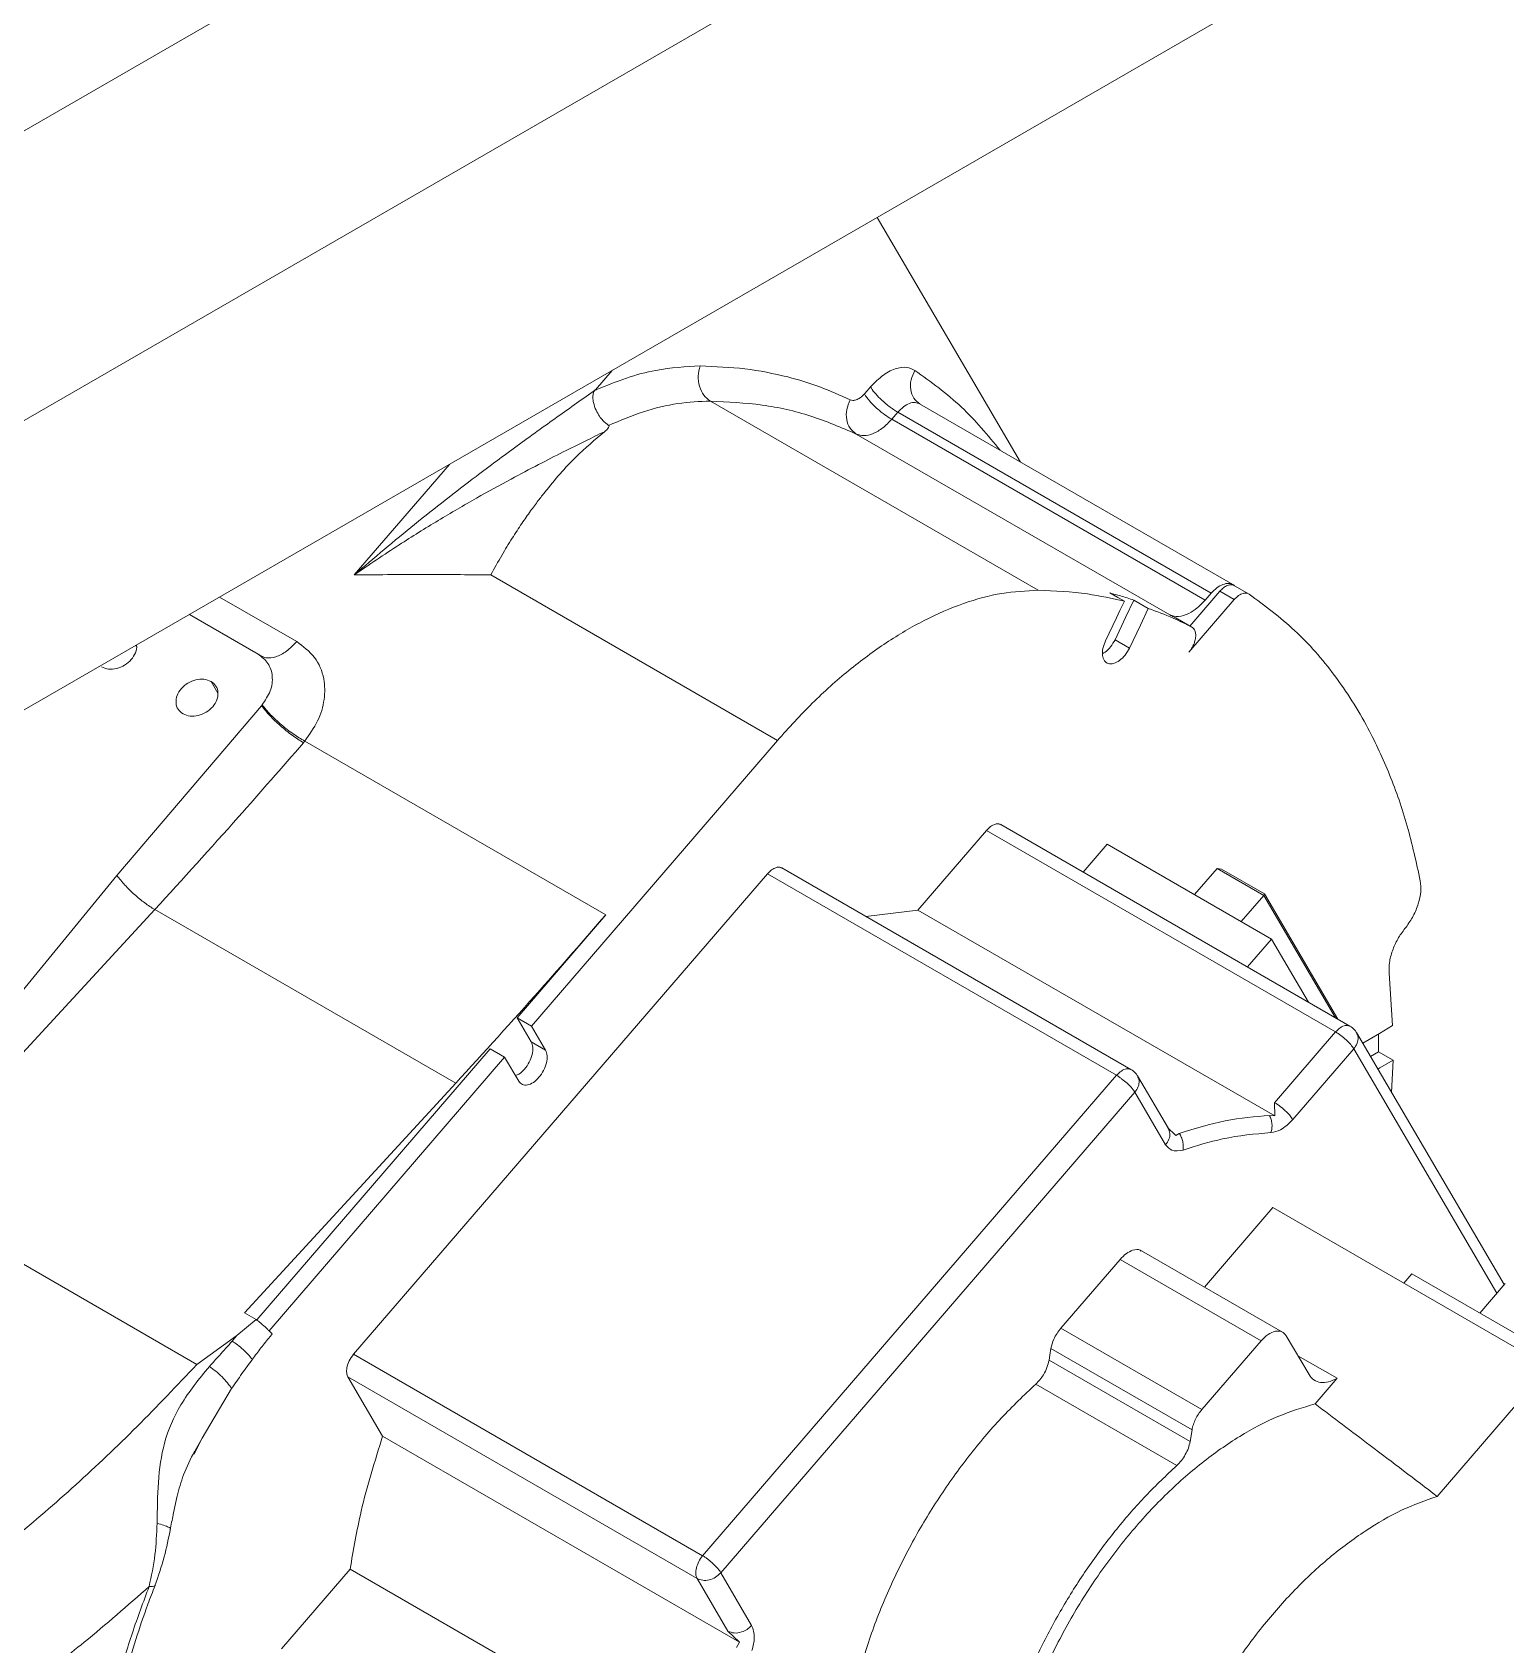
# Model space of a CAD drawing. Header units: millimetres. Extents: x 169 to 14583, y -399 to 10804.
# Drawn here: x 13042.8 to 13209, y 7809.3 to 7991.2 of the extents above; entities that cross this region are included whole.
import ezdxf

# ---------------------------------------------------------------- set-up
doc = ezdxf.new("R2010")
doc.units = ezdxf.units.MM
doc.header["$LTSCALE"] = 35

msp = doc.modelspace()

# ---------------------------------------------------------------- linework, layer by layer
at = {"color": 7, "linetype": 'Continuous', "lineweight": 18}
for p, q in [((13737.38, 8381.604), (12380.16, 7598.098)), ((13767.322, 8366.232), (12380.16, 7565.441)), ((13767.322, 8333.571), (12408.445, 7549.108)), ((13154.279, 7942.736), (13138.115, 7970.338)), ((13108.219, 7953.079), (13106.334, 7950.89)), ((13106.334, 7950.89), (13106.44, 7950.904)), ((13156.268, 7928.265), (13119.287, 7949.614)), ((13139.742, 7947.561), (13140.424, 7948.352)), ((13175.779, 7927.942), (13140.424, 7948.352)), ((13178.236, 7928.906), (13142.88, 7949.316)), ((13135.75, 7945.899), (13171.106, 7925.489)), ((13139.742, 7947.561), (13175.097, 7927.15)), ((13089.851, 7942.475), (13079.1, 7929.995)), ((13126.861, 7911.327), (13094.515, 7930)), ((13173.378, 7924.239), (13176.755, 7928.16)), ((13175.097, 7927.15), (13175.779, 7927.942)), ((13178.382, 7927.221), (13176.755, 7928.16)), ((13178.285, 7928.876), (13178.262, 7928.889)), ((13178.428, 7928.781), (13178.285, 7928.876)), ((13180.055, 7927.842), (13178.428, 7928.781)), ((13072.629, 7922.482), (13063.924, 7927.508)), ((13167.795, 7924.342), (13168.689, 7926.218)), ((13173.261, 7921.277), (13178.382, 7927.221)), ((13060.518, 7925.542), (13068.261, 7921.072)), ((13165.091, 7925.15), (13163.86, 7922.565)), ((13166.564, 7921.757), (13167.795, 7924.342)), ((13173.599, 7924.112), (13171.973, 7925.051)), ((13166.564, 7921.757), (13164.937, 7922.695)), ((13054.489, 7922.061), (13054.544, 7921.969)), ((13062.959, 7917.989), (13063.736, 7916.662)), ((13052.35, 7896.091), (13068.649, 7915.252)), ((13068.649, 7915.252), (13068.725, 7915.342)), ((13073.538, 7911.25), (13107.481, 7891.656)), ((13099.112, 7879.112), (13126.861, 7911.327)), ((13150.432, 7901.179), (13142.698, 7892.201)), ((13150.432, 7901.179), (13189.818, 7878.443)), ((13191.427, 7879.101), (13152.042, 7901.838)), ((13164.065, 7899.623), (13161.346, 7896.466)), ((13164.065, 7899.623), (13182.591, 7888.928)), ((13166.727, 7874.213), (13127.341, 7896.95)), ((13173.908, 7893.941), (13176.442, 7896.882)), ((13176.442, 7896.882), (13181.71, 7893.841)), ((13176.442, 7896.882), (13176.939, 7896.816)), ((13176.939, 7896.816), (13181.783, 7894.019)), ((13037.012, 7877.397), (13052.35, 7896.091)), ((13125.731, 7896.292), (13079.031, 7842.077)), ((13165.117, 7873.555), (13125.731, 7896.292)), ((13179.176, 7890.9), (13181.71, 7893.841)), ((13181.71, 7893.841), (13181.783, 7894.019)), ((13181.71, 7893.841), (13189.787, 7880.048)), ((13181.783, 7894.019), (13190.055, 7879.893)), ((13040.39, 7874.621), (13056.618, 7892.246)), ((13056.618, 7892.246), (13090.559, 7872.652)), ((13107.481, 7891.656), (13097.485, 7880.051)), ((13142.698, 7892.201), (13136.821, 7891.477)), ((13142.698, 7892.201), (13182.949, 7868.965)), ((13197.638, 7890.112), (13197.767, 7890.274)), ((13182.591, 7888.928), (13179.872, 7885.771)), ((13186.773, 7881.788), (13182.591, 7888.928)), ((13196.247, 7879.159), (13195.854, 7885.072)), ((13097.485, 7880.051), (13099.08, 7877.328)), ((13099.112, 7879.112), (13097.485, 7880.051)), ((13100.706, 7876.389), (13099.112, 7879.112)), ((13196.247, 7879.159), (13194.769, 7878.281)), ((13100.706, 7876.389), (13099.08, 7877.328)), ((13189.818, 7878.443), (13182.941, 7870.459)), ((13208.83, 7849.935), (13192.176, 7878.373)), ((13194.769, 7878.281), (13192.885, 7877.163)), ((13194.669, 7876.207), (13194.662, 7878.218)), ((13094.456, 7876.535), (13068.112, 7845.953)), ((13069.501, 7844.737), (13096.082, 7875.596)), ((13096.082, 7875.596), (13094.456, 7876.535)), ((13096.082, 7875.596), (13097.677, 7872.873)), ((13191.87, 7876.537), (13184.993, 7868.553)), ((13208.008, 7848.98), (13191.87, 7876.537)), ((13193.761, 7875.668), (13194.669, 7876.207)), ((13196.295, 7875.268), (13194.669, 7876.207)), ((13196.295, 7875.268), (13194.817, 7874.39)), ((13196.13, 7871.622), (13196.295, 7875.268)), ((13165.117, 7873.555), (13118.417, 7819.34)), ((13170.951, 7867.55), (13167.475, 7873.485)), ((13194.817, 7874.39), (13194.588, 7874.254)), ((13008.687, 7871.344), (13061.358, 7840.937)), ((13090.559, 7872.652), (13066.726, 7846.768)), ((13167.169, 7871.649), (13120.469, 7817.435)), ((13170.645, 7865.714), (13167.169, 7871.649)), ((13182.941, 7870.459), (13182.949, 7868.965)), ((13171.791, 7866.757), (13170.854, 7867.652)), ((13182.949, 7868.965), (13182.361, 7869.019)), ((13172.179, 7867.004), (13171.791, 7866.757)), ((13182.747, 7858.626), (13175.025, 7849.662)), ((13182.747, 7858.626), (13213.859, 7840.665)), ((13183.821, 7844.585), (13167.911, 7853.769)), ((13165.497, 7852.782), (13158.827, 7845.039)), ((13165.497, 7852.782), (13181.407, 7843.597)), ((13197.522, 7850.097), (13198.429, 7851.149)), ((13198.429, 7851.149), (13214.975, 7841.597)), ((13208.958, 7850.084), (13206.074, 7846.736)), ((13065.888, 7844.203), (13068.04, 7846.01)), ((13066.726, 7846.768), (13068.04, 7846.01)), ((13061.358, 7840.937), (13065.888, 7844.203)), ((13069.589, 7844.048), (13069.853, 7844.368)), ((13158.827, 7845.039), (13174.737, 7835.855)), ((13186.819, 7839.786), (13184.257, 7844.161)), ((13157.71, 7842.724), (13173.62, 7833.54)), ((13181.407, 7843.597), (13174.737, 7835.855)), ((13079.031, 7842.077), (13118.417, 7819.34)), ((13157.49, 7841.416), (13173.4, 7832.232)), ((13185.572, 7841.915), (13189.981, 7839.37)), ((13213.859, 7840.665), (13201.273, 7826.054)), ((13078.406, 7839.523), (13082.315, 7832.848)), ((13078.406, 7839.523), (13117.792, 7816.786)), ((13155.983, 7838.702), (13171.893, 7829.517)), ((13187.498, 7836.488), (13189.981, 7839.37)), ((13065.286, 7838.209), (13061.96, 7832.631)), ((13173.62, 7833.54), (13173.4, 7832.232)), ((13060.976, 7830.88), (13061.96, 7832.631)), ((13061.96, 7832.631), (13061.047, 7830.82)), ((13082.315, 7832.848), (13122.566, 7809.612)), ((13078.649, 7817.847), (13070.915, 7808.869)), ((13078.649, 7817.847), (13118.9, 7794.611)), ((13117.792, 7816.786), (13121.268, 7810.851)), ((13120.469, 7817.435), (13123.944, 7811.5)), ((13121.268, 7810.851), (13122.566, 7809.612)), ((13122.566, 7809.612), (13122.225, 7809.013))]:
    msp.add_line(p, q, dxfattribs=at)
at = {"color": 7, "linetype": 'Continuous', "lineweight": 18, "flags": 128}
for points in [[(13137.346, 7951.211), (13136.964, 7950.767), (13136.664, 7950.419)], [(13164.359, 7927.965), (13165.269, 7927.439), (13165.985, 7927.026)], [(13164.937, 7922.695), (13166.127, 7925.194), (13167.062, 7927.157)], [(13165.985, 7927.026), (13165.484, 7925.975), (13165.091, 7925.15)], [(13168.689, 7926.218), (13167.778, 7926.744), (13167.062, 7927.157)], [(13157.71, 7842.724), (13157.587, 7841.992), (13157.49, 7841.416)]]:
    msp.add_lwpolyline(points, dxfattribs=at)
at = {"color": 7, "linetype": 'Continuous', "lineweight": 18}
for points, knots in [([(13106.44, 7950.904), (13107.574, 7951.366), (13109.84, 7952.289), (13113.801, 7953.342), (13116.485, 7953.488), (13118.127, 7953.578)], [0, 0, 0, 0, 0.2802822, 0.5600441, 1, 1, 1, 1]), ([(13118.127, 7953.578), (13119.83, 7953.506), (13123.236, 7953.364), (13127.709, 7952.479), (13131.665, 7951.29), (13133.933, 7950.267), (13135.067, 7949.754)], [0, 0, 0, 0, 0.280114, 0.5599139, 0.7798259, 1, 1, 1, 1]), ([(13137.346, 7951.211), (13137.824, 7951.697), (13138.783, 7952.672), (13140.232, 7953.351), (13141.464, 7953.498), (13142.059, 7953.219), (13142.357, 7953.078)], [0, 0, 0, 0, 0.2796186, 0.5597776, 0.7795, 1, 1, 1, 1]), ([(13142.357, 7953.078), (13144.165, 7951.776), (13147.691, 7949.236), (13150.573, 7945.759), (13151.977, 7944.065)], [0, 0, 0, 0, 0.512781, 1, 1, 1, 1]), ([(13079.1, 7929.995), (13081.368, 7931.918), (13085.9, 7935.762), (13092.084, 7940.56), (13097.47, 7944.565), (13102.044, 7947.845), (13104.91, 7949.879), (13106.334, 7950.89)], [0, 0, 0, 0, 0.2515534, 0.5027482, 0.6697418, 0.8358772, 1, 1, 1, 1]), ([(13107.807, 7946.875), (13107.591, 7947.037), (13107.224, 7947.311), (13106.748, 7947.922), (13106.361, 7948.604), (13106.113, 7949.335), (13106.024, 7949.959), (13106.046, 7950.375), (13106.112, 7950.638), (13106.2, 7950.776), (13106.273, 7950.844), (13106.356, 7950.889), (13106.411, 7950.899), (13106.44, 7950.904)], [0, 0, 0, 0, 0.1904602, 0.3215635, 0.4763135, 0.6540875, 0.7710726, 0.8567421, 0.9112435, 0.9317533, 0.9518101, 0.9739215, 1, 1, 1, 1]), ([(13136.664, 7950.419), (13136.514, 7950.267), (13136.213, 7949.963), (13135.76, 7949.739), (13135.366, 7949.659), (13135.167, 7949.723), (13135.067, 7949.754)], [0, 0, 0, 0, 0.2794705, 0.5596736, 0.7799862, 1, 1, 1, 1]), ([(13136.664, 7950.419), (13136.844, 7950.156), (13137.205, 7949.631), (13138.088, 7948.766), (13138.975, 7948.041), (13139.486, 7947.721), (13139.742, 7947.561)], [0, 0, 0, 0, 0.279619, 0.559238, 0.779619, 1, 1, 1, 1]), ([(13140.424, 7948.352), (13140.094, 7948.563), (13139.436, 7948.984), (13138.482, 7949.824), (13137.751, 7950.603), (13137.481, 7951.008), (13137.346, 7951.211)], [0, 0, 0, 0, 0.279619, 0.559238, 0.779619, 1, 1, 1, 1]), ([(13107.334, 7946.162), (13106.62, 7945.813), (13105.115, 7945.078), (13102.615, 7943.839), (13099.816, 7942.412), (13096.551, 7940.689), (13092.768, 7938.604), (13088.548, 7936.137), (13083.914, 7933.272), (13080.787, 7931.143), (13079.1, 7929.995)], [0, 0, 0, 0, 0.0813061, 0.1713613, 0.2704143, 0.3785854, 0.5132701, 0.6640892, 0.818727, 1, 1, 1, 1]), ([(13094.515, 7930), (13094.927, 7930.743), (13095.714, 7932.163), (13096.891, 7934.088), (13097.977, 7935.751), (13098.961, 7937.161), (13099.831, 7938.338), (13101.501, 7940.486), (13103.964, 7943.308), (13106.252, 7945.246), (13107.334, 7946.162)], [0, 0, 0, 0, 0.10915729, 0.20846108, 0.29762547, 0.37645084, 0.44480712, 0.50261748, 0.76472334, 1, 1, 1, 1]), ([(13107.334, 7946.162), (13107.518, 7946.31), (13107.754, 7946.501), (13107.877, 7946.741), (13107.86, 7946.821), (13107.835, 7946.855), (13107.816, 7946.868), (13107.807, 7946.875)], [0, 0, 0, 0, 0.675922, 0.8717954, 0.9414306, 0.9715535, 1, 1, 1, 1]), ([(13135.75, 7945.899), (13136.027, 7945.811), (13136.595, 7945.631), (13137.652, 7945.896), (13138.751, 7946.528), (13139.417, 7947.222), (13139.742, 7947.561)], [0, 0, 0, 0, 0.2441634, 0.5, 0.7558366, 1, 1, 1, 1]), ([(13079.1, 7929.995), (13081.975, 7930.025), (13087.127, 7930.08), (13092.251, 7930.024), (13094.515, 7930)], [0, 0, 0, 0, 0.5580897, 1, 1, 1, 1]), ([(13126.861, 7911.327), (13128.156, 7912.76), (13130.747, 7915.628), (13134.886, 7919.308), (13139.122, 7922.449), (13143.473, 7925.002), (13147.851, 7926.879), (13152.198, 7928.074), (13154.912, 7928.201), (13156.268, 7928.265)], [0, 0, 0, 0, 0.1400043, 0.2800086, 0.420013, 0.5600173, 0.7066782, 0.8533391, 1, 1, 1, 1]), ([(13156.268, 7928.265), (13158.145, 7928.187), (13161.495, 7928.048), (13164.613, 7927.338), (13165.985, 7927.026)], [0, 0, 0, 0, 0.5599701, 1, 1, 1, 1]), ([(13167.062, 7927.157), (13166.564, 7927.321), (13165.674, 7927.614), (13164.761, 7927.858), (13164.359, 7927.965)], [0, 0, 0, 0, 0.559992, 1, 1, 1, 1]), ([(13178.285, 7928.876), (13178.117, 7928.951), (13177.775, 7929.105), (13177.11, 7928.955), (13176.415, 7928.599), (13175.989, 7928.159), (13175.779, 7927.942)], [0, 0, 0, 0, 0.2465111, 0.4995612, 0.7529307, 1, 1, 1, 1]), ([(13176.755, 7928.16), (13176.895, 7928.305), (13177.179, 7928.598), (13177.643, 7928.836), (13178.088, 7928.936), (13178.316, 7928.832), (13178.428, 7928.781)], [0, 0, 0, 0, 0.2463651, 0.4993445, 0.7528129, 1, 1, 1, 1]), ([(13178.382, 7927.221), (13178.542, 7927.384), (13178.862, 7927.709), (13179.346, 7927.936), (13179.757, 7927.984), (13179.956, 7927.889), (13180.055, 7927.842)], [0, 0, 0, 0, 0.2797435, 0.5594871, 0.7797435, 1, 1, 1, 1]), ([(13180.055, 7927.842), (13181.815, 7926.54), (13185.335, 7923.935), (13189.793, 7918.805), (13193.322, 7913.276), (13195.988, 7907.507), (13197.993, 7901.769), (13198.914, 7897.575), (13199.374, 7895.478)], [0, 0, 0, 0, 0.1866528, 0.3733056, 0.5599584, 0.7066389, 0.8533195, 1, 1, 1, 1]), ([(13168.689, 7926.218), (13169.631, 7925.873), (13171.314, 7925.258), (13172.901, 7924.462), (13173.599, 7924.112)], [0, 0, 0, 0, 0.5599902, 1, 1, 1, 1]), ([(13171.106, 7925.489), (13171.427, 7925.394), (13172.069, 7925.204), (13173.183, 7925.567), (13174.222, 7926.228), (13174.805, 7926.843), (13175.097, 7927.15)], [0, 0, 0, 0, 0.2797731, 0.5595461, 0.779773, 1, 1, 1, 1]), ([(13171.106, 7925.489), (13171.268, 7925.409), (13171.559, 7925.265), (13171.846, 7925.116), (13171.973, 7925.051)], [0, 0, 0, 0, 0.559999, 1, 1, 1, 1]), ([(13173.599, 7924.112), (13173.685, 7924.053), (13173.839, 7923.947), (13173.924, 7923.752), (13173.962, 7923.666)], [0, 0, 0, 0, 0.559715, 1, 1, 1, 1]), ([(13073.538, 7911.25), (13074.067, 7911.997), (13075.126, 7913.489), (13075.84, 7915.952), (13075.798, 7918.456), (13074.81, 7920.839), (13073.356, 7921.935), (13072.629, 7922.482)], [0, 0, 0, 0, 0.18675147, 0.37358637, 0.56031332, 0.78018128, 1, 1, 1, 1]), ([(13166.564, 7921.757), (13166.409, 7921.481), (13166.1, 7920.93), (13165.446, 7920.306), (13164.771, 7919.961), (13164.159, 7919.951), (13163.708, 7920.279), (13163.489, 7920.89), (13163.518, 7921.701), (13163.746, 7922.277), (13163.86, 7922.565)], [0, 0, 0, 0, 0.1250177, 0.2499954, 0.3749842, 0.499991, 0.6249798, 0.7499866, 0.8749064, 1, 1, 1, 1]), ([(13164.937, 7922.695), (13164.783, 7922.423), (13164.474, 7921.879), (13163.945, 7921.334), (13163.633, 7921.193), (13163.542, 7921.152)], [0, 0, 0, 0, 0.41412778, 0.82825551, 1, 1, 1, 1]), ([(13174.022, 7922.93), (13173.994, 7922.771), (13173.945, 7922.487), (13173.822, 7922.196), (13173.768, 7922.068)], [0, 0, 0, 0, 0.5597177, 1, 1, 1, 1]), ([(13173.962, 7923.666), (13173.994, 7923.543), (13174.053, 7923.324), (13174.031, 7923.051), (13174.022, 7922.93)], [0, 0, 0, 0, 0.5597179, 1, 1, 1, 1]), ([(13050.611, 7919.632), (13050.866, 7919.526), (13051.376, 7919.314), (13052.33, 7919.398), (13053.242, 7919.776), (13054.009, 7920.419), (13054.46, 7921.207), (13054.63, 7921.813), (13054.544, 7922.072), (13054.538, 7922.09)], [0, 0, 0, 0, 0.1647035, 0.3294071, 0.4941106, 0.6588141, 0.8235177, 0.9882212, 1, 1, 1, 1]), ([(13173.768, 7922.068), (13173.687, 7921.909), (13173.542, 7921.626), (13173.347, 7921.384), (13173.261, 7921.277)], [0, 0, 0, 0, 0.55972181, 1, 1, 1, 1]), ([(13062.959, 7917.989), (13062.704, 7918.095), (13062.194, 7918.307), (13061.24, 7918.223), (13060.326, 7917.845), (13059.567, 7917.204), (13059.085, 7916.405), (13058.957, 7915.572), (13059.18, 7914.809), (13059.596, 7914.487), (13059.803, 7914.326)], [0, 0, 0, 0, 0.125, 0.25, 0.375, 0.5, 0.625, 0.75, 0.875, 1, 1, 1, 1]), ([(13059.803, 7914.326), (13060.059, 7914.22), (13060.569, 7914.008), (13061.522, 7914.091), (13062.437, 7914.47), (13063.195, 7915.11), (13063.677, 7915.91), (13063.805, 7916.742), (13063.582, 7917.506), (13063.167, 7917.828), (13062.959, 7917.989)], [0, 0, 0, 0, 0.125, 0.25, 0.375, 0.5, 0.625, 0.75, 0.875, 1, 1, 1, 1]), ([(13073.387, 7911.072), (13073.416, 7911.105), (13073.467, 7911.165), (13073.516, 7911.224), (13073.538, 7911.25)], [0, 0, 0, 0, 0.5599997, 1, 1, 1, 1]), ([(13056.618, 7892.246), (13059.776, 7895.708), (13065.416, 7901.891), (13070.952, 7908.267), (13073.387, 7911.072)], [0, 0, 0, 0, 0.5599966, 1, 1, 1, 1]), ([(13152.024, 7901.811), (13151.997, 7901.836), (13151.845, 7901.978), (13151.426, 7901.907), (13150.893, 7901.651), (13150.586, 7901.337), (13150.432, 7901.179)], [0, 0, 0, 0, 0.0762133, 0.4347849, 0.7173925, 1, 1, 1, 1]), ([(13127.323, 7896.923), (13127.296, 7896.948), (13127.144, 7897.09), (13126.726, 7897.019), (13126.192, 7896.763), (13125.885, 7896.449), (13125.731, 7896.292)], [0, 0, 0, 0, 0.0762133, 0.4347849, 0.7173925, 1, 1, 1, 1]), ([(13197.767, 7890.274), (13198.051, 7890.683), (13198.627, 7891.511), (13199.174, 7892.919), (13199.493, 7894.312), (13199.414, 7895.092), (13199.374, 7895.478)], [0, 0, 0, 0, 0.24649422, 0.49924709, 0.75258507, 1, 1, 1, 1]), ([(13090.559, 7872.652), (13093.746, 7876.146), (13099.438, 7882.386), (13105.024, 7888.823), (13107.481, 7891.656)], [0, 0, 0, 0, 0.5599965, 1, 1, 1, 1]), ([(13195.854, 7885.072), (13195.845, 7885.462), (13195.826, 7886.25), (13196.199, 7887.6), (13196.781, 7888.947), (13197.354, 7889.726), (13197.638, 7890.112)], [0, 0, 0, 0, 0.24715692, 0.49969961, 0.75246829, 1, 1, 1, 1]), ([(13189.818, 7878.443), (13189.992, 7878.617), (13190.341, 7878.966), (13190.916, 7879.217), (13191.224, 7879.155), (13191.378, 7879.124)], [0, 0, 0, 0, 0.3333333, 0.6666667, 1, 1, 1, 1]), ([(13192.233, 7878.272), (13192.112, 7878.463), (13191.87, 7878.848), (13191.471, 7879.069), (13191.271, 7879.181)], [0, 0, 0, 0, 0.4977276, 1, 1, 1, 1]), ([(13099.08, 7877.328), (13099.157, 7877.131), (13099.312, 7876.735), (13099.217, 7875.895), (13098.886, 7875.02), (13098.351, 7874.237), (13097.781, 7873.692), (13097.43, 7873.565), (13097.299, 7873.517)], [0, 0, 0, 0, 0.1786161, 0.3572322, 0.5358483, 0.7144644, 0.8930805, 1, 1, 1, 1]), ([(13191.87, 7876.537), (13191.765, 7876.692), (13191.556, 7877.002), (13191.018, 7877.551), (13190.403, 7878.072), (13190.013, 7878.319), (13189.818, 7878.442)], [0, 0, 0, 0, 0.25, 0.5, 0.75, 1, 1, 1, 1]), ([(13191.87, 7876.537), (13192.013, 7876.74), (13192.299, 7877.147), (13192.407, 7877.828), (13192.247, 7878.199), (13192.167, 7878.382)], [0, 0, 0, 0, 0.33569133, 0.67138265, 1, 1, 1, 1]), ([(13100.706, 7876.389), (13100.784, 7876.192), (13100.938, 7875.796), (13100.843, 7874.955), (13100.512, 7874.083), (13099.977, 7873.29), (13099.322, 7872.701), (13098.651, 7872.41), (13098.046, 7872.439), (13097.8, 7872.728), (13097.677, 7872.873)], [0, 0, 0, 0, 0.1250177, 0.2499954, 0.3749842, 0.499991, 0.6249798, 0.7499866, 0.8749064, 1, 1, 1, 1]), ([(13165.117, 7873.555), (13165.292, 7873.729), (13165.64, 7874.078), (13166.216, 7874.329), (13166.523, 7874.267), (13166.677, 7874.236)], [0, 0, 0, 0, 0.3333333, 0.6666667, 1, 1, 1, 1]), ([(13165.117, 7873.555), (13165.227, 7873.482), (13165.418, 7873.355), (13165.821, 7873.057), (13166.315, 7872.673), (13166.737, 7872.231), (13167.016, 7871.892), (13167.117, 7871.732), (13167.169, 7871.649)], [0, 0, 0, 0, 0.1482749, 0.258799, 0.4999775, 0.7333182, 0.8615703, 1, 1, 1, 1]), ([(13167.532, 7873.384), (13167.411, 7873.576), (13167.169, 7873.96), (13166.77, 7874.182), (13166.57, 7874.293)], [0, 0, 0, 0, 0.4977276, 1, 1, 1, 1]), ([(13167.169, 7871.649), (13167.312, 7871.853), (13167.598, 7872.259), (13167.706, 7872.94), (13167.546, 7873.311), (13167.466, 7873.495)], [0, 0, 0, 0, 0.3356913, 0.6713827, 1, 1, 1, 1]), ([(13182.941, 7870.459), (13183.16, 7870.319), (13183.6, 7870.038), (13184.235, 7869.478), (13184.723, 7868.959), (13184.903, 7868.688), (13184.993, 7868.553)], [0, 0, 0, 0, 0.2796189, 0.5592378, 0.7796189, 1, 1, 1, 1]), ([(13184.993, 7868.553), (13184.532, 7868.103), (13183.705, 7867.295), (13182.885, 7867.147), (13182.522, 7867.082)], [0, 0, 0, 0, 0.5578892, 1, 1, 1, 1]), ([(13170.946, 7867.548), (13171.023, 7867.368), (13171.182, 7867.001), (13171.073, 7866.324), (13170.788, 7865.917), (13170.645, 7865.714)], [0, 0, 0, 0, 0.324178, 0.662089, 1, 1, 1, 1]), ([(13182.522, 7867.082), (13180.724, 7866.929), (13177.511, 7866.656), (13174.109, 7865.59), (13172.611, 7865.12)], [0, 0, 0, 0, 0.5597905, 1, 1, 1, 1]), ([(13172.611, 7865.12), (13172.15, 7865.039), (13171.323, 7864.892), (13170.853, 7865.462), (13170.645, 7865.714)], [0, 0, 0, 0, 0.5578892, 1, 1, 1, 1]), ([(13167.884, 7853.729), (13167.844, 7853.766), (13167.615, 7853.979), (13166.988, 7853.873), (13166.187, 7853.489), (13165.727, 7853.017), (13165.497, 7852.782)], [0, 0, 0, 0, 0.076206, 0.4347806, 0.7173903, 1, 1, 1, 1]), ([(13069.22, 7845.011), (13069.007, 7845.21), (13068.626, 7845.565), (13068.219, 7845.874), (13068.04, 7846.01)], [0, 0, 0, 0, 0.5593269, 1, 1, 1, 1]), ([(13065.891, 7844.2), (13065.789, 7844.082), (13065.608, 7843.872), (13065.43, 7843.659), (13065.352, 7843.566)], [0, 0, 0, 0, 0.5597373, 1, 1, 1, 1]), ([(13067.632, 7841.527), (13067.951, 7841.956), (13068.588, 7842.814), (13069.256, 7843.636), (13069.589, 7844.047)], [0, 0, 0, 0, 0.5000055, 1, 1, 1, 1]), ([(13069.317, 7844.918), (13069.299, 7844.936), (13069.266, 7844.967), (13069.234, 7844.998), (13069.22, 7845.011)], [0, 0, 0, 0, 0.5599287, 1, 1, 1, 1]), ([(13069.853, 7844.368), (13069.759, 7844.471), (13069.59, 7844.653), (13069.4, 7844.837), (13069.317, 7844.918)], [0, 0, 0, 0, 0.5599659, 1, 1, 1, 1]), ([(13158.827, 7845.039), (13158.529, 7844.632), (13157.997, 7843.903), (13157.798, 7843.085), (13157.71, 7842.724)], [0, 0, 0, 0, 0.55901984, 1, 1, 1, 1]), ([(13184.257, 7844.161), (13184.103, 7844.342), (13183.795, 7844.704), (13183.041, 7844.736), (13182.194, 7844.388), (13181.669, 7843.861), (13181.407, 7843.597)], [0, 0, 0, 0, 0.2500361, 0.4999802, 0.7497357, 1, 1, 1, 1]), ([(13065.352, 7843.566), (13064.872, 7843.027), (13064.015, 7842.065), (13063.151, 7841.118), (13062.771, 7840.701)], [0, 0, 0, 0, 0.5599991, 1, 1, 1, 1]), ([(13067.622, 7841.516), (13067.468, 7841.698), (13067.16, 7842.064), (13066.58, 7842.622), (13065.962, 7843.146), (13065.555, 7843.426), (13065.352, 7843.566)], [0, 0, 0, 0, 0.2500004, 0.5000007, 0.7500004, 1, 1, 1, 1]), ([(13062.771, 7840.701), (13061.622, 7839.292), (13059.441, 7836.615), (13057.547, 7832.245), (13056.947, 7827.73), (13056.899, 7824.566), (13056.875, 7823.011)], [0, 0, 0, 0, 0.2818257, 0.5353619, 0.7717349, 1, 1, 1, 1]), ([(13067.623, 7841.514), (13067.229, 7840.978), (13066.434, 7839.896), (13065.671, 7838.774), (13065.286, 7838.209)], [0, 0, 0, 0, 0.495871, 1, 1, 1, 1]), ([(13079.031, 7842.077), (13078.858, 7841.842), (13078.511, 7841.371), (13078.267, 7840.598), (13078.23, 7839.951), (13078.348, 7839.666), (13078.406, 7839.523)], [0, 0, 0, 0, 0.279619, 0.5592378, 0.7796189, 1, 1, 1, 1]), ([(13157.49, 7841.416), (13157.425, 7841.141), (13157.297, 7840.592), (13156.808, 7839.592), (13156.295, 7839.039), (13155.983, 7838.702)], [0, 0, 0, 0, 0.2807022, 0.5614041, 1, 1, 1, 1]), ([(13155.983, 7838.702), (13154.675, 7837.462), (13152.06, 7834.984), (13148.405, 7830.645), (13145.037, 7825.954), (13141.984, 7820.871), (13139.336, 7815.497), (13137.123, 7809.919), (13136.13, 7806.227), (13135.634, 7804.381)], [0, 0, 0, 0, 0.14000483, 0.28000963, 0.42001444, 0.56001925, 0.7066795, 0.85333975, 1, 1, 1, 1]), ([(13189.981, 7839.37), (13189.658, 7839.213), (13189.007, 7838.895), (13188.112, 7838.869), (13187.327, 7839.115), (13186.987, 7839.564), (13186.819, 7839.786)], [0, 0, 0, 0, 0.2474316, 0.499676, 0.7521713, 1, 1, 1, 1]), ([(13187.498, 7836.488), (13186.102, 7836.066), (13183.31, 7835.222), (13178.99, 7832.923), (13174.703, 7829.929), (13170.534, 7826.236), (13166.585, 7821.95), (13162.95, 7817.169), (13159.714, 7812.006), (13156.954, 7806.584), (13154.735, 7801.03), (13153.111, 7795.477), (13152.118, 7790.056), (13151.781, 7784.895), (13152.108, 7780.115), (13153.092, 7775.835), (13154.702, 7772.138), (13156.933, 7769.174), (13159.099, 7767.237), (13160.66, 7766.605), (13161.129, 7766.415)], [0, 0, 0, 0, 0.05737515, 0.1147503, 0.17212545, 0.2295006, 0.28687575, 0.3442509, 0.40162605, 0.45900119, 0.51637634, 0.57375149, 0.63112664, 0.68850179, 0.74587694, 0.80325209, 0.86062724, 0.91800239, 0.97537754, 1, 1, 1, 1]), ([(13174.737, 7835.855), (13174.601, 7835.683), (13174.329, 7835.342), (13174.004, 7834.754), (13173.75, 7834.143), (13173.664, 7833.742), (13173.62, 7833.54)], [0, 0, 0, 0, 0.2508147, 0.499123, 0.7478341, 1, 1, 1, 1]), ([(13201.273, 7826.054), (13198.751, 7827.973), (13194.168, 7831.46), (13189.567, 7834.929), (13187.498, 7836.488)], [0, 0, 0, 0, 0.55045079, 1, 1, 1, 1]), ([(13082.315, 7832.848), (13081.435, 7830.008), (13079.863, 7824.935), (13079.02, 7820.013), (13078.649, 7817.847)], [0, 0, 0, 0, 0.5599165, 1, 1, 1, 1]), ([(13173.4, 7832.232), (13173.345, 7831.989), (13173.235, 7831.498), (13172.88, 7830.756), (13172.436, 7830.058), (13172.073, 7829.696), (13171.893, 7829.517)], [0, 0, 0, 0, 0.2473545, 0.4994487, 0.7519562, 1, 1, 1, 1]), ([(13058.356, 7822.278), (13058.464, 7822.844), (13058.714, 7824.145), (13059.151, 7826.243), (13059.844, 7828.672), (13060.657, 7830.275), (13061.102, 7831.153)], [0, 0, 0, 0, 0.1729482, 0.3973447, 0.6699753, 1, 1, 1, 1]), ([(13171.893, 7829.517), (13170.721, 7828.414), (13168.384, 7826.211), (13165.087, 7822.407), (13162.005, 7818.309), (13159.196, 7813.933), (13156.7, 7809.361), (13154.569, 7804.669), (13152.793, 7799.915), (13151.96, 7796.771), (13151.543, 7795.196)], [0, 0, 0, 0, 0.1252266, 0.249997, 0.3747687, 0.499999, 0.6252206, 0.7499774, 0.874745, 1, 1, 1, 1]), ([(13201.273, 7826.054), (13199.939, 7825.581), (13197.265, 7824.634), (13193.159, 7822.245), (13189.105, 7819.241), (13185.193, 7815.597), (13181.508, 7811.42), (13178.134, 7806.787), (13175.137, 7801.83), (13172.611, 7796.656), (13170.599, 7791.382), (13169.157, 7786.121), (13168.293, 7780.996), (13168.056, 7776.144), (13168.439, 7771.662), (13169.446, 7767.656), (13171.024, 7764.2), (13173.161, 7761.407), (13175.801, 7759.322), (13178.895, 7758.007), (13182.35, 7757.457), (13186.097, 7757.723), (13190.048, 7758.782), (13194.122, 7760.629), (13198.217, 7763.182), (13202.23, 7766.412), (13206.078, 7770.236), (13209.672, 7774.583), (13212.94, 7779.325), (13215.782, 7784.362), (13218.151, 7789.582), (13219.969, 7794.868), (13221.275, 7800.117), (13221.624, 7803.439), (13221.799, 7805.095)], [0, 0, 0, 0, 0.0311558, 0.0624996, 0.0938394, 0.1249998, 0.1561545, 0.1874997, 0.2188392, 0.2499998, 0.2811544, 0.3124997, 0.3438391, 0.3749997, 0.4061544, 0.4374996, 0.4688391, 0.4999997, 0.5311543, 0.5624995, 0.593839, 0.6249996, 0.6561543, 0.6874995, 0.718839, 0.7499996, 0.7811542, 0.8124994, 0.8438389, 0.8749995, 0.9061545, 0.9374949, 0.9688358, 1, 1, 1, 1]), ([(13056.875, 7823.011), (13056.827, 7821.82), (13056.727, 7819.362), (13056.233, 7817.066), (13055.978, 7815.882)], [0, 0, 0, 0, 0.4847223, 1, 1, 1, 1]), ([(13056.633, 7815.971), (13057.007, 7817.045), (13057.738, 7819.151), (13058.172, 7821.35), (13058.385, 7822.427)], [0, 0, 0, 0, 0.5102436, 1, 1, 1, 1]), ([(13056.875, 7823.011), (13057.138, 7822.938), (13057.691, 7822.783), (13058.202, 7822.572), (13058.45, 7822.43), (13058.363, 7822.397), (13058.355, 7822.394)], [0, 0, 0, 0, 0.29630593, 0.62301484, 0.96259529, 1, 1, 1, 1]), ([(13117.792, 7816.786), (13117.728, 7816.951), (13117.598, 7817.28), (13117.679, 7817.979), (13117.949, 7818.715), (13118.261, 7819.132), (13118.417, 7819.34)], [0, 0, 0, 0, 0.25, 0.5, 0.75, 1, 1, 1, 1]), ([(13120.469, 7817.435), (13120.419, 7817.516), (13120.321, 7817.674), (13120.042, 7818.016), (13119.607, 7818.454), (13119.126, 7818.879), (13118.728, 7819.175), (13118.525, 7819.283), (13118.417, 7819.34)], [0, 0, 0, 0, 0.1348092, 0.2620355, 0.5033353, 0.7448695, 0.8630671, 1, 1, 1, 1]), ([(13120.469, 7817.435), (13120.282, 7817.255), (13119.909, 7816.896), (13119.164, 7816.6), (13118.405, 7816.531), (13117.997, 7816.701), (13117.792, 7816.786)], [0, 0, 0, 0, 0.25000001, 0.5, 0.74999999, 1, 1, 1, 1]), ([(13055.978, 7815.882), (13053.548, 7813.749), (13049.208, 7809.94), (13044.786, 7806.534), (13042.84, 7805.035)], [0, 0, 0, 0, 0.5599477, 1, 1, 1, 1]), ([(13050.161, 7792.534), (13050.419, 7794.646), (13050.935, 7798.865), (13052.348, 7804.969), (13054.019, 7810.656), (13055.324, 7814.139), (13055.978, 7815.882)], [0, 0, 0, 0, 0.2802471, 0.5597964, 0.7796018, 1, 1, 1, 1]), ([(13053.008, 7773.225), (13052.825, 7773.72), (13052.318, 7775.089), (13051.702, 7777.571), (13051.152, 7780.628), (13050.819, 7783.868), (13050.696, 7787.262), (13050.787, 7790.798), (13051.094, 7794.455), (13051.616, 7798.215), (13052.352, 7802.058), (13053.297, 7805.963), (13054.453, 7809.909), (13055.59, 7813.265), (13056.377, 7815.297), (13056.653, 7816.009)], [0, 0, 0, 0, 0.0468539, 0.1297915, 0.212429, 0.2949072, 0.3773242, 0.4597344, 0.5421752, 0.6246725, 0.7072386, 0.7898765, 0.8725831, 0.9553515, 1, 1, 1, 1]), ([(13055.978, 7815.882), (13055.98, 7815.882), (13055.986, 7815.881), (13056.004, 7815.879), (13056.067, 7815.874), (13056.29, 7815.86), (13056.519, 7815.894), (13056.658, 7815.956), (13056.647, 7816.01), (13056.647, 7816.011)], [0, 0, 0, 0, 0.0052223, 0.0151245, 0.0489689, 0.1727901, 0.6433985, 0.9911999, 1, 1, 1, 1]), ([(13121.268, 7810.851), (13121.499, 7810.759), (13121.962, 7810.574), (13122.765, 7810.698), (13123.458, 7811.021), (13123.782, 7811.34), (13123.944, 7811.5)], [0, 0, 0, 0, 0.2796189, 0.5592378, 0.7796189, 1, 1, 1, 1]), ([(13123.944, 7811.5), (13124.104, 7811.059), (13124.39, 7810.27), (13124.108, 7809.16), (13123.984, 7808.669)], [0, 0, 0, 0, 0.5578892, 1, 1, 1, 1])]:
    msp.add_open_spline(points, degree=3, knots=knots, dxfattribs=at)
for points in [[(13119.287, 7949.614), (13119.023, 7949.816), (13118.496, 7950.219), (13118.017, 7951.257), (13117.844, 7952.446), (13118.032, 7953.2), (13118.127, 7953.578)], [(13142.93, 7949.286), (13142.675, 7949.485), (13142.166, 7949.883), (13141.823, 7950.882), (13141.844, 7952.014), (13142.186, 7952.724), (13142.357, 7953.078)], [(13107.807, 7946.875), (13109.132, 7947.428), (13111.781, 7948.535), (13115.646, 7949.457), (13118.073, 7949.562), (13119.287, 7949.614)], [(13119.287, 7949.614), (13121.251, 7949.516), (13125.179, 7949.32), (13130.698, 7948.074), (13134.066, 7946.624), (13135.75, 7945.899)], [(13135.067, 7949.754), (13134.911, 7949.391), (13134.597, 7948.665), (13134.613, 7947.512), (13134.981, 7946.499), (13135.494, 7946.099), (13135.75, 7945.899)], [(13140.424, 7948.352), (13140.637, 7948.572), (13141.062, 7949.011), (13141.756, 7949.384), (13142.417, 7949.515), (13142.759, 7949.362), (13142.93, 7949.286)], [(13072.629, 7922.482), (13072.25, 7922.095), (13071.493, 7921.32), (13070.26, 7920.702), (13069.108, 7920.549), (13068.543, 7920.898), (13068.261, 7921.072)], [(13068.261, 7921.072), (13068.68, 7920.749), (13069.517, 7920.102), (13069.975, 7918.582), (13069.777, 7916.895), (13069.076, 7915.86), (13068.725, 7915.342)], [(13073.387, 7911.072), (13072.966, 7911.336), (13072.122, 7911.865), (13070.775, 7912.963), (13069.533, 7914.148), (13068.944, 7914.884), (13068.649, 7915.252)], [(13068.725, 7915.342), (13069.023, 7914.977), (13069.618, 7914.248), (13070.877, 7913.084), (13072.247, 7912.013), (13073.107, 7911.505), (13073.538, 7911.25)], [(13052.35, 7896.091), (13052.635, 7895.732), (13053.206, 7895.014), (13054.315, 7893.931), (13055.496, 7892.95), (13056.244, 7892.481), (13056.618, 7892.246)], [(13182.361, 7869.019), (13180.714, 7868.887), (13177.419, 7868.622), (13173.926, 7867.544), (13172.179, 7867.004)], [(13182.361, 7869.019), (13182.428, 7868.872), (13182.563, 7868.578), (13182.649, 7868.074), (13182.648, 7867.561), (13182.564, 7867.241), (13182.522, 7867.082)], [(13172.179, 7867.004), (13172.262, 7866.86), (13172.429, 7866.572), (13172.581, 7866.082), (13172.655, 7865.583), (13172.626, 7865.275), (13172.611, 7865.12)], [(13061.358, 7840.937), (13059.124, 7838.571), (13054.656, 7833.84), (13047.732, 7827.295), (13040.685, 7821.191), (13033.531, 7815.608), (13026.309, 7810.51), (13021.469, 7807.581), (13019.049, 7806.117)], [(13062.771, 7840.701), (13063.012, 7840.53), (13063.495, 7840.19), (13064.214, 7839.534), (13064.853, 7838.845), (13065.142, 7838.421), (13065.286, 7838.209)]]:
    msp.add_open_spline(points, degree=3, dxfattribs=at)

doc.saveas('drawing.dxf')
